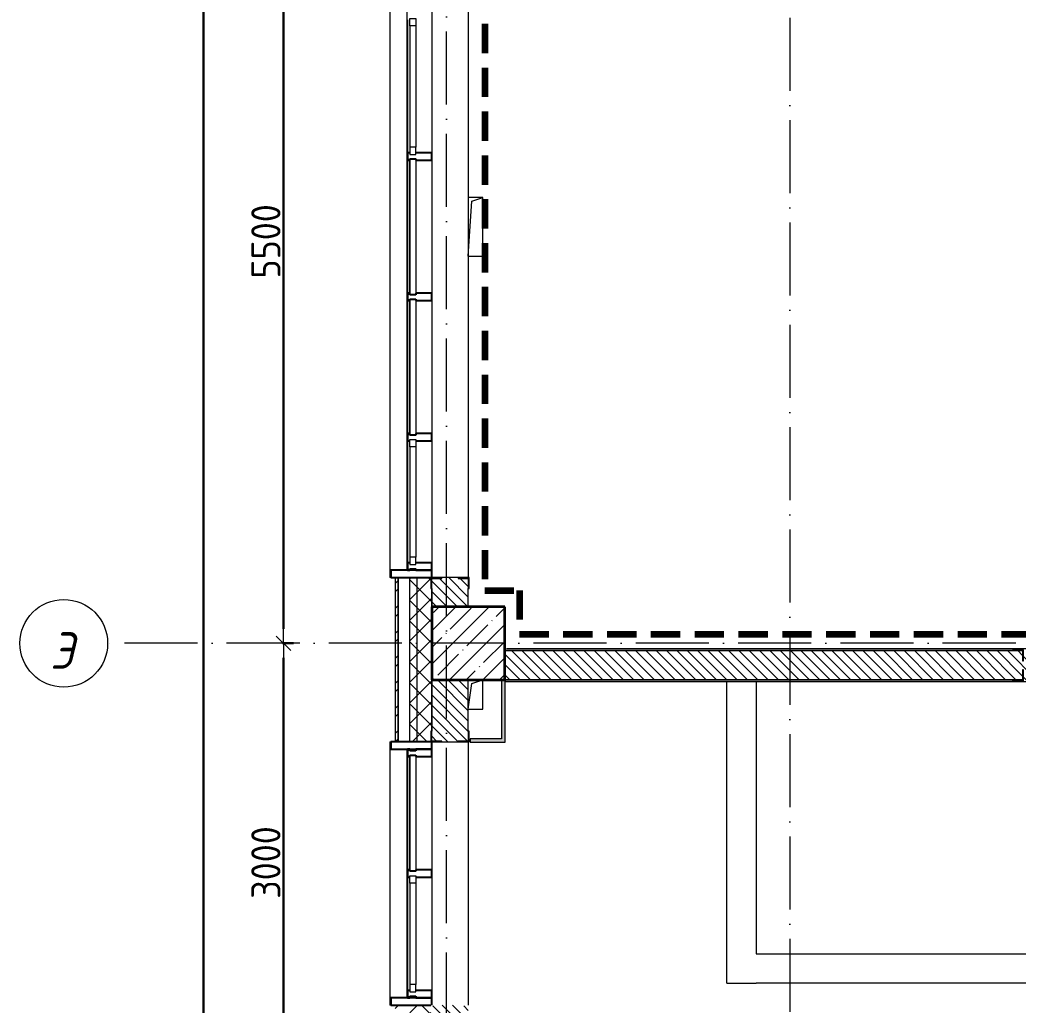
# Model space of a CAD drawing. Header units: millimetres. Extents: x -12989 to 629078, y -109036 to 555275.
# Drawn here: x -12989 to -6158, y -68390 to -61650 of the extents above; entities that cross this region are included whole.
import ezdxf

# ---------------------------------------------------------------- set-up
doc = ezdxf.new("R2010")
doc.units = ezdxf.units.MM
for name, pattern in [('01 Штриховая _2 мм_', [300, 200, -100]), ('50_200_ШТРИХ_1Т_ш5_п1_п1_', [700, 500, -100, 0, -100]), ('Штрих короткий', [300, 150, -150]), ('Штриховая _2 мм - 1 мм_', [300, 200, -100])]:
    doc.linetypes.add(name, pattern=pattern)
for name, color, linetype, lineweight in [('4 -стяжа', 7, 'Continuous', 30), ('Импосты витража', 7, 'Continuous', 9), ('Импосты витража-1', 7, 'Continuous', 25), ('Каркас_Импост', 7, 'Continuous', 13), ('Каркас_Импост-1', 7, 'Continuous', 9), ('Несущие колонны', 7, 'Continuous', 9), ('Несущие колонны-1', 7, 'Continuous', 35), ('Обобщенные модели', 7, 'Continuous', 9), ('Общие ребра', 7, 'Continuous', 9), ('Окна', 7, 'Continuous', 9), ('Оси', 7, 'Continuous', 9), ('Оси-1', 7, 'Continuous', 20), ('Оси-2', 7, '50_200_ШТРИХ_1Т_ш5_п1_п1_', 9), ('Остекление-1', 7, 'Continuous', 9), ('Перемычка-1', 7, 'Штрих короткий', 9), ('Размеры', 7, 'Continuous', 15), ('Стены', 7, 'Continuous', 9), ('Стены-1', 7, 'Continuous', 13), ('Штриховка разреза-1', 7, 'Continuous', 9)]:
    doc.layers.add(name, color=color, linetype=linetype, lineweight=lineweight)
for name, color, linetype, lineweight, true_color in [('СТ-1_1', 7, 'Штриховая _2 мм - 1 мм_', 90, 0x888888), ('СТ-1_13', 7, '01 Штриховая _2 мм_', 90, 0xd5d3c7), ('Штриховка разреза-4', 1, 'Continuous', 9, 0xff0000)]:
    doc.layers.add(name, color=color, linetype=linetype, lineweight=lineweight, true_color=true_color)
doc.layers.get('4 -стяжа').off()
doc.styles.add('ISOCPEUR_I_1', font='isocpeui.ttf', dxfattribs={"width": 0.85, "height": 2.5})
doc.styles.add('СПДС', font='isocpeur.ttf', dxfattribs={"width": 0.9})
doc.dimstyles.new('Размера А3', dxfattribs={"dimtxt": 200, "dimasz": 100, "dimexe": 70, "dimexo": 100, "dimgap": 20, "dimtad": 1, "dimdec": 0, "dimrnd": 10, "dimzin": 0, "dimdsep": 46, "dimtxsty": 'СПДС', "dimblk": 'ARROWHEAD_6', "dimcen": 1, "dimclrd": 256, "dimclre": 256, "dimclrt": 256, "dimazin": 0, "dimtfac": 1, "dimtdec": 0, "dimtmove": 2, "dimatfit": 3, "dimfxl": 1, "dimtolj": 1, "dimtzin": 0, "dimarcsym": 0})
pattern_1 = [(135, (0, 0), (-35.35534, -35.35534), [])]
pattern_2 = [(45, (0, 0), (-70.71068, 70.71068), []), (135, (0, 0), (-70.71068, -70.71068), [])]

# ---------------------------------------------------------------- blocks, each defined once
blk = doc.blocks.new('Ось сетки - Круг_Ø6_00__ISO-2_5_0_9K_-16731441-АИ2_02_План отделки стен 2-го этажа _Часть 2_')
at = {"layer": 'Оси-1'}
blk.add_circle((0, 0), 3, dxfattribs=at)
blk = doc.blocks.new('ARROWHEAD_6')
at = {"color": 0, "linetype": 'Continuous'}
for p, q in [((0, 0), (-1, 0)), ((-0.5, -0.5), (0.5, 0.5))]:
    blk.add_line(p, q, dxfattribs=at)
blk = doc.blocks.new('*D683')
at = {"layer": 'Defpoints', "color": 0, "transparency": 16777216}
for p in [(-11291.7, -65915.3), (-11185.6, -65915.3), (-11291.7, -68915.3)]:
    blk.add_point(p, dxfattribs=at)
at = {"layer": 'Размеры', "lineweight": -2, "transparency": 16777216}
for p, q in [((-11191.7, -65915.3), (-11115.6, -65915.3)), ((-11185.6, -68815.3), (-11185.6, -66015.3)), ((-11191.7, -68915.3), (-11115.6, -68915.3))]:
    blk.add_line(p, q, dxfattribs=at)
at = {"layer": 'Размеры', "lineweight": -2, "transparency": 16777216, "xscale": 100, "yscale": 100, "zscale": 100}
for p, rotation in [((-11185.6, -65915.3), 90), ((-11185.6, -68915.3), 270)]:
    blk.add_blockref('ARROWHEAD_6', p, dxfattribs=dict(at, rotation=rotation))
at = {"layer": 'Размеры', "transparency": 16777216, "insert": (-11305.6, -67415.3), "char_height": 200, "width": 2.488, "attachment_point": 5, "rotation": 90, "style": 'СПДС'}
blk.add_mtext('\\A1;3000', dxfattribs=at)
blk = doc.blocks.new('*D684')
at = {"layer": 'Defpoints', "color": 0, "transparency": 16777216}
for p in [(-11291.7, -60415.3), (-11185.6, -60415.3), (-11291.7, -65915.3)]:
    blk.add_point(p, dxfattribs=at)
at = {"layer": 'Размеры', "lineweight": -2, "transparency": 16777216}
for p, q in [((-11191.7, -60415.3), (-11115.6, -60415.3)), ((-11185.6, -65815.3), (-11185.6, -60515.3)), ((-11191.7, -65915.3), (-11115.6, -65915.3))]:
    blk.add_line(p, q, dxfattribs=at)
at = {"layer": 'Размеры', "lineweight": -2, "transparency": 16777216, "xscale": 100, "yscale": 100, "zscale": 100}
for p, rotation in [((-11185.6, -60415.3), 90), ((-11185.6, -65915.3), 270)]:
    blk.add_blockref('ARROWHEAD_6', p, dxfattribs=dict(at, rotation=rotation))
at = {"layer": 'Размеры', "transparency": 16777216, "insert": (-11305.6, -63165.3), "char_height": 200, "width": 2.488, "attachment_point": 5, "rotation": 90, "style": 'СПДС'}
blk.add_mtext('\\A1;5500', dxfattribs=at)
blk = doc.blocks.new('*D686')
at = {"layer": 'Defpoints', "color": 0, "transparency": 16777216}
for p in [(-11838.1, -56765.3), (-11732, -56765.3), (-11838.1, -106215.3)]:
    blk.add_point(p, dxfattribs=at)
at = {"layer": 'Размеры', "lineweight": -2, "transparency": 16777216}
for p, q in [((-11738.1, -56765.3), (-11662, -56765.3)), ((-11732, -106115.3), (-11732, -56865.3)), ((-11738.1, -106215.3), (-11662, -106215.3))]:
    blk.add_line(p, q, dxfattribs=at)
at = {"layer": 'Размеры', "lineweight": -2, "transparency": 16777216, "xscale": 100, "yscale": 100, "zscale": 100}
for p, rotation in [((-11732, -56765.3), 90), ((-11732, -106215.3), 270)]:
    blk.add_blockref('ARROWHEAD_6', p, dxfattribs=dict(at, rotation=rotation))
at = {"layer": 'Размеры', "transparency": 16777216, "insert": (-11852, -81490.3), "char_height": 200, "width": 3.261, "attachment_point": 5, "rotation": 90, "style": 'СПДС'}
blk.add_mtext('\\A1;49450', dxfattribs=at)
blk = doc.blocks.new('BSC_Колонна _Прямоугольная - 500х500-V112-АИ2_02_План отделки стен 2-го этажа _Часть 2_')
at = {"layer": 'Несущие колонны'}
h = blk.add_hatch(dxfattribs=at)
h.set_pattern_fill('FP_111', color=256, style=0, pattern_type=2)
h.set_pattern_definition([(45, (-150, -40300), (-114.04925, 114.04925), []), (45, (-35.95, -40300), (-114.04925, 114.04925), [201.613, -40.323, 3.353, -36.97])])
h.paths.add_polyline_path([(-250, -250), (250, -250), (250, 250), (-250, 250), (-250, -73.4)], flags=0)
at = {"layer": 'Несущие колонны-1'}
for p, q in [((250, 250), (-250, 250)), ((-250, 250), (-250, -250)), ((250, -250), (250, 250)), ((-250, -250), (250, -250))]:
    blk.add_line(p, q, dxfattribs=at)
blk = doc.blocks.new('Проем_Дверь_Прямоугольный - 4800х2700h_оконные проемы-26053820-АИ2_02_План отделки стен 2-го этажа _Часть 2_')
at = {"layer": 'Перемычка-1'}
for p, q in [((2400, 125), (-2400, 125)), ((2400, -125), (-2400, -125))]:
    blk.add_line(p, q, dxfattribs=at)
blk = doc.blocks.new('PNS_Панель прямоугольная2 - Нр_Стекло - 40мм-26243474-АИ2_02_План отделки стен 2-го этажа _Часть 2_')
at = {"layer": 'Каркас_Импост'}
for p, q in [((-397.5, 0), (-397.5, 40)), ((-397.5, 40), (-347.5, 40)), ((-347.5, 40), (-347.5, 0)), ((397.5, 40), (347.5, 40)), ((347.5, 40), (347.5, 0)), ((397.5, 0), (397.5, 40)), ((-347.5, 0), (-397.5, 0)), ((347.5, 0), (397.5, 0))]:
    blk.add_line(p, q, dxfattribs=at)
at = {"layer": 'Каркас_Импост-1'}
for p, q in [((-347.5, 40), (347.5, 40)), ((-347.5, 0), (347.5, 0))]:
    blk.add_line(p, q, dxfattribs=at)
blk = doc.blocks.new('Прямоугольный импост - Импост структурный с накладкой - 150мм-25647633-АИ2_02_План отделки стен 2-го этажа _Часть 2_')
at = {"layer": 'Импосты витража-1'}
for p, q in [((-25, 0), (-25, 17)), ((-25, 17), (25, 17)), ((-15, 0), (-25, 0)), ((-15, -40), (-15, 0)), ((25, 17), (25, 0)), ((-25, -150), (-25, -40)), ((-25, -40), (-15, -40)), ((25, -40), (25, -150)), ((25, -150), (-25, -150))]:
    blk.add_line(p, q, dxfattribs=at)
blk = doc.blocks.new('Прямоугольный импост - Импост структурный с накладкой - 150мм-25647642-АИ2_02_План отделки стен 2-го этажа _Часть 2_')
at = {"layer": 'Импосты витража'}
for p, q in [((42475, -100), (43250, -100)), ((42475, -267), (43250, -267))]:
    blk.add_line(p, q, dxfattribs=at)
blk = doc.blocks.new('Прямоугольный импост - Импост структурный с накладкой - 150мм-V150-АИ2_02_План отделки стен 2-го этажа _Часть 2_')
at = {"layer": 'Импосты витража-1'}
for p, q in [((-25, 0), (-25, 17)), ((-25, 17), (25, 17)), ((25, 0), (15, 0)), ((15, 0), (15, -40)), ((25, 17), (25, 0)), ((-25, -150), (-25, -40)), ((15, -40), (25, -40)), ((25, -40), (25, -150)), ((25, -150), (-25, -150))]:
    blk.add_line(p, q, dxfattribs=at)
blk = doc.blocks.new('PNS_Панель прямоугольная1 - Нр_Стекло - 40мм-25259299-АИ2_02_План отделки стен 2-го этажа _Часть 2_')
at = {"layer": 'Остекление-1'}
for p, q in [((-387.5, 40), (387.5, 40)), ((-397.5, 0), (397.5, 0)), ((387.5, 0), (-387.5, 0))]:
    blk.add_line(p, q, dxfattribs=at)
blk = doc.blocks.new('Прямоугольный импост - Импост структурный с накладкой - 150мм-25647644-АИ2_02_План отделки стен 2-го этажа _Часть 2_')
at = {"layer": 'Импосты витража-1'}
for p, q in [((-25, 0), (-25, 17)), ((-25, 17), (25, 17)), ((-15, 0), (-25, 0)), ((-15, -40), (-15, 0)), ((25, 0), (15, 0)), ((15, 0), (15, -40)), ((25, 17), (25, 0)), ((-25, -150), (-25, -40)), ((-25, -40), (-15, -40)), ((15, -40), (25, -40)), ((25, -40), (25, -150)), ((25, -150), (-25, -150))]:
    blk.add_line(p, q, dxfattribs=at)
blk = doc.blocks.new('Прямоугольный импост - Откос НВФ_50х280 мм-25993834-АИ2_02_План отделки стен 2-го этажа _Часть 2_')
at = {"layer": 'Импосты витража-1'}
for p, q in [((-50, 130), (0, 130)), ((-50, -150), (-50, 130)), ((0, 130), (0, -144)), ((0, -150), (-50, -150))]:
    blk.add_line(p, q, dxfattribs=at)
blk = doc.blocks.new('Прямоугольный импост - Откос НВФ_50х280 мм-25993838-АИ2_02_План отделки стен 2-го этажа _Часть 2_')
at = {"layer": 'Импосты витража-1'}
for p, q in [((0, 130), (-50, 130)), ((-50, 130), (-50, -150)), ((0, -144), (0, 130)), ((-50, -150), (0, -150))]:
    blk.add_line(p, q, dxfattribs=at)
blk = doc.blocks.new('Проем_Дверь_Прямоугольный - 1800х2700h_оконные проемы-25805030-АИ2_02_План отделки стен 2-го этажа _Часть 2_')
at = {"layer": 'Перемычка-1'}
for p, q in [((900, 125), (-900, 125)), ((900, -125), (-900, -125))]:
    blk.add_line(p, q, dxfattribs=at)
blk = doc.blocks.new('Фахверк_СКБ_Уголок - 250_2700-27497298-АИ2_02_План отделки стен 2-го этажа _Часть 2_')
at = {"layer": 'Обобщенные модели'}
for p, q in [((200, 181), (125, 181)), ((125, 181), (125, 106)), ((131, 106), (131, 175)), ((131, 175), (200, 175)), ((200, 175), (200, 181)), ((125, 106), (131, 106)), ((131, -6), (125, -6)), ((125, -6), (125, -81)), ((131, -75), (131, -6)), ((125, -81), (200, -81)), ((200, -75), (131, -75)), ((200, -81), (200, -75))]:
    blk.add_line(p, q, dxfattribs=at)
blk = doc.blocks.new('PNS_Панель прямоугольная2 - Нр_Стекло - 40мм-28151954-АИ2_02_План отделки стен 2-го этажа _Часть 2_')
at = {"layer": 'Каркас_Импост'}
for p, q in [((-465, 0), (-465, 40)), ((-465, 40), (-415, 40)), ((-415, 40), (-415, 0)), ((465, 40), (415, 40)), ((415, 40), (415, 0)), ((465, 0), (465, 40)), ((-415, 0), (-465, 0)), ((415, 0), (465, 0))]:
    blk.add_line(p, q, dxfattribs=at)
at = {"layer": 'Каркас_Импост-1'}
for p, q in [((-415, 40), (415, 40)), ((-415, 0), (415, 0))]:
    blk.add_line(p, q, dxfattribs=at)
blk = doc.blocks.new('PNS_Панель прямоугольная1 - Нр_Стекло - 40мм-25328009-АИ2_02_План отделки стен 2-го этажа _Часть 2_')
at = {"layer": 'Остекление-1'}
for p, q in [((-455, 40), (455, 40)), ((-465, 0), (465, 0)), ((455, 0), (-455, 0))]:
    blk.add_line(p, q, dxfattribs=at)
blk = doc.blocks.new('PNS_Панель прямоугольная2 - Нр_Стекло - 40мм-28855703-АИ2_02_План отделки стен 2-го этажа _Часть 2_')
at = {"layer": 'Каркас_Импост'}
for p, q in [((-427.5, 0), (-427.5, 40)), ((-427.5, 40), (-377.5, 40)), ((-377.5, 40), (-377.5, 0)), ((427.5, 40), (377.5, 40)), ((377.5, 40), (377.5, 0)), ((427.5, 0), (427.5, 40)), ((-377.5, 0), (-427.5, 0)), ((377.5, 0), (427.5, 0))]:
    blk.add_line(p, q, dxfattribs=at)
at = {"layer": 'Каркас_Импост-1'}
for p, q in [((-377.5, 40), (377.5, 40)), ((-377.5, 0), (377.5, 0))]:
    blk.add_line(p, q, dxfattribs=at)
blk = doc.blocks.new('Прямоугольный импост - Импост структурный с накладкой - 150мм-28072245-АИ2_02_План отделки стен 2-го этажа _Часть 2_')
at = {"layer": 'Импосты витража'}
for p, q in [((57535, -100), (58445, -100)), ((57535, -267), (58445, -267))]:
    blk.add_line(p, q, dxfattribs=at)
blk = doc.blocks.new('Прямоугольный импост - Импост структурный с накладкой - 150мм-28072255-АИ2_02_План отделки стен 2-го этажа _Часть 2_')
at = {"layer": 'Импосты витража'}
for p, q in [((56650, -100), (57485, -100)), ((56650, -267), (57485, -267))]:
    blk.add_line(p, q, dxfattribs=at)
blk = doc.blocks.new('Прямоугольный импост - Импост структурный с накладкой - 150мм-V180-АИ2_02_План отделки стен 2-го этажа _Часть 2_')
at = {"layer": 'Импосты витража-1'}
for p, q in [((-25, 0), (-25, 17)), ((-25, 17), (25, 17)), ((25, 0), (15, 0)), ((15, 0), (15, -40)), ((25, 17), (25, 0)), ((-25, -150), (-25, -40)), ((15, -40), (25, -40)), ((25, -40), (25, -150)), ((25, -150), (-25, -150))]:
    blk.add_line(p, q, dxfattribs=at)
blk = doc.blocks.new('Прямоугольный импост - Импост структурный с накладкой - 150мм-28072285-АИ2_02_План отделки стен 2-го этажа _Часть 2_')
at = {"layer": 'Импосты витража-1'}
for p, q in [((-25, 0), (-25, 17)), ((-25, 17), (25, 17)), ((-15, 0), (-25, 0)), ((-15, -40), (-15, 0)), ((25, 0), (15, 0)), ((15, 0), (15, -40)), ((25, 17), (25, 0)), ((-25, -150), (-25, -40)), ((-25, -40), (-15, -40)), ((15, -40), (25, -40)), ((25, -40), (25, -150)), ((25, -150), (-25, -150))]:
    blk.add_line(p, q, dxfattribs=at)
blk = doc.blocks.new('Прямоугольный импост - Импост структурный с накладкой - 150мм-V179-АИ2_02_План отделки стен 2-го этажа _Часть 2_')
at = {"layer": 'Импосты витража-1'}
for p, q in [((-25, 0), (-25, 17)), ((-25, 17), (25, 17)), ((-15, 0), (-25, 0)), ((-15, -40), (-15, 0)), ((25, 17), (25, 0)), ((-25, -150), (-25, -40)), ((-25, -40), (-15, -40)), ((25, -40), (25, -150)), ((25, -150), (-25, -150))]:
    blk.add_line(p, q, dxfattribs=at)
blk = doc.blocks.new('Фахверк_СКБ_Уголок - 200_3550-28267367-АИ2_02_План отделки стен 2-го этажа _Часть 2_')
at = {"layer": 'Обобщенные модели'}
for p, q in [((200, 156), (125, 156)), ((125, 156), (125, 81)), ((131, 81), (131, 150)), ((131, 150), (200, 150)), ((200, 150), (200, 156)), ((125, 81), (131, 81)), ((131, 19), (125, 19)), ((125, 19), (125, -56)), ((131, -50), (131, 19)), ((125, -56), (200, -56)), ((200, -50), (131, -50)), ((200, -56), (200, -50))]:
    blk.add_line(p, q, dxfattribs=at)
blk = doc.blocks.new('AR_Отверстие прямоугольное _в плите_ - AR_Отверстие прямоугольное _в плите_-30510733-АИ2_02_План отделки стен 2-го этажа _Часть 2_')
at = {"layer": 'Обобщенные модели'}
for p, q in [((-50, -100), (-25, 75)), ((-25, 75), (50, 100)), ((50, -100), (50, 100)), ((-50, -100), (50, -100))]:
    blk.add_line(p, q, dxfattribs=at)
blk = doc.blocks.new('AR_Отверстие прямоугольное _в плите_ - AR_Отверстие прямоугольное _в плите_-V215-АИ2_02_План отделки стен 2-го этажа _Часть 2_')
at = {"layer": 'Обобщенные модели'}
for p, q in [((50, 200), (-50, 200)), ((-50, -200), (-25, 175)), ((-25, 175), (50, 200)), ((50, -200), (50, 200)), ((-50, -200), (50, -200))]:
    blk.add_line(p, q, dxfattribs=at)
blk = doc.blocks.new('Отлив_СКБ - Отлив витража_120_НВФ-31886035-АИ2_02_План отделки стен 2-го этажа _Часть 2_')
at = {"layer": 'Окна'}
for p, q in [((0, 113), (0, 120)), ((4800, 120), (0, 120)), ((4800, 120), (4800, 113)), ((50, 2), (4750, 2))]:
    blk.add_line(p, q, dxfattribs=at)
blk = doc.blocks.new('Отлив_СКБ - Отлив витража_120_НВФ-31885689-АИ2_02_План отделки стен 2-го этажа _Часть 2_')
at = {"layer": 'Окна'}
for p, q in [((0, 113), (0, 120)), ((1800, 120), (0, 120)), ((1800, 120), (1800, 113)), ((50, 2), (1750, 2))]:
    blk.add_line(p, q, dxfattribs=at)
blk = doc.blocks.new('0125-Р-ОО-Ш2-АР-о_23_10_2024_rvt-1-АИ2_02_План отделки стен 2-го этажа _Часть 2_')
at = {"layer": 'Штриховка разреза-1'}
h = blk.add_hatch(dxfattribs=at)
h.set_pattern_fill('FP_80', color=256, style=0, pattern_type=2)
h.set_pattern_definition([(45, (0, 0), (-85.5366, 85.5366), []), (45, (57.02, 0), (-85.5366, 85.5366), [])])
h.paths.add_polyline_path([(-330, 33880), (-330, 34900), (-350, 34900), (-350, 33880)], flags=0)
h.paths.add_polyline_path([(-330, 36700), (-330, 37825), (-350, 37825), (-350, 36700)], flags=0)
h.paths.add_polyline_path([(-330, 39625), (-330, 40750), (-350, 40750), (-350, 39625)], flags=0)
h.paths.add_polyline_path([(-330, 45550), (-330, 46750), (-350, 46750), (-350, 45550)], flags=0)
h.paths.add_polyline_path([(-350, 48550), (-330, 48550), (-330, 49800), (-350, 49800), (-350, 49467)], flags=0)
h = blk.add_hatch(dxfattribs=at)
h.set_pattern_fill('FP_81', color=256, style=0, pattern_type=2)
h.set_pattern_definition(pattern_2)
h.paths.add_polyline_path([(-200, 34050), (-200, 34900), (-250, 34900), (-250, 34050)], flags=0)
h.paths.add_polyline_path([(-200, 36700), (-200, 37825), (-250, 37825), (-250, 36700)], flags=0)
h.paths.add_polyline_path([(-200, 39625), (-200, 40750), (-250, 40750), (-250, 39625)], flags=0)
h.paths.add_polyline_path([(-200, 45550), (-200, 46750), (-250, 46750), (-250, 45550)], flags=0)
h.paths.add_polyline_path([(-200, 48550), (-200, 49700), (-250, 49700), (-250, 48550)], flags=0)
h = blk.add_hatch(dxfattribs=at)
h.set_pattern_fill('FP_81', color=256, style=0, pattern_type=2)
h.set_pattern_definition(pattern_2)
h.paths.add_polyline_path([(-100, 34050), (-100, 34825), (-106, 34825), (-106, 34900), (-200, 34900), (-200, 34050)], flags=0)
h.paths.add_polyline_path([(-106, 36700), (-106, 36775), (-100, 36775), (-100, 37750), (-106, 37750), (-106, 37825), (-200, 37825), (-200, 36700)], flags=0)
h.paths.add_polyline_path([(-200, 39625), (-106, 39625), (-106, 39700), (-100, 39700), (-100, 40675), (-106, 40675), (-106, 40750), (-200, 40750), (-200, 39631)], flags=0)
h.paths.add_polyline_path([(-100, 45550), (-100, 46675), (-106, 46675), (-106, 46750), (-200, 46750), (-200, 45550)], flags=0)
h.paths.add_polyline_path([(-106, 48550), (-106, 48625), (-100, 48625), (-100, 49650), (-200, 49650), (-200, 48550)], flags=0)
h = blk.add_hatch(dxfattribs=at)
h.set_pattern_fill('FP_2', color=256, style=0, pattern_type=2)
h.set_pattern_definition(pattern_1)
h.paths.add_polyline_path([(149.3, 40550), (150, 40550), (149.3, 40744), (81, 40744), (81, 40750), (-31, 40750), (-31, 40744), (-100, 40744), (-100, 40550)], flags=0)
h = blk.add_hatch(dxfattribs=at)
h.set_pattern_fill('FP_2', color=256, style=0, pattern_type=2)
h.set_pattern_definition(pattern_1)
h.paths.add_polyline_path([(7450, 40050), (7450, 40250), (3950, 40250), (3950, 40181), (3944, 40181), (3944, 40250), (400, 40250), (400, 40050), (3944, 40050), (3944, 40119), (3950, 40119), (3950, 40050), (5275.2, 40050)], flags=0)
h = blk.add_hatch(dxfattribs=at)
h.set_pattern_fill('FP_2', color=256, style=0, pattern_type=2)
h.set_pattern_definition(pattern_1)
h.paths.add_polyline_path([(150, 37550), (150, 37819), (81, 37819), (81, 37825), (-31, 37825), (-31, 37819), (-100, 37819), (-100, 37550)], flags=0)
h.paths.add_polyline_path([(-31, 39625), (81, 39625), (81, 39631), (150, 39631), (149.3, 40050), (-100, 40050), (-100, 39631), (-31, 39631)], flags=0)
at = {"layer": 'Общие ребра'}
for p, q in [((-330, 40750), (-330, 39625)), ((-330, 39625), (-330, 40750)), ((-250, 39625), (-250, 40750)), ((-200, 39625), (-200, 40750)), ((-100, 40675), (-100, 40550)), ((-100, 40550), (-100, 40675)), ((-100, 40050), (-100, 39700)), ((-100, 39700), (-100, 40050))]:
    blk.add_line(p, q, dxfattribs=at)
at = {"layer": 'Стены'}
for p, q in [((150, 45550), (150, 40750)), ((1920, 37975), (1920, 40037.7)), ((2120, 40037.7), (2120, 38175)), ((150, 39625), (150, 37825)), ((2120, 38175), (7200, 38175)), ((1920, 37975), (2120, 37975)), ((7200, 37975), (2120, 37975))]:
    blk.add_line(p, q, dxfattribs=at)
at = {"layer": 'Стены-1'}
for p, q in [((-350, 40750), (-350, 39625)), ((-330, 40750), (-350, 40750)), ((-106, 40750), (-330, 40750)), ((81, 40750), (-31, 40750)), ((150, 40550), (150, 40675)), ((3875, 40250), (400, 40250)), ((150, 39700), (150, 40050)), ((400, 40050), (3875, 40050)), ((-350, 39625), (-330, 39625)), ((-330, 39625), (-106, 39625)), ((-31, 39625), (81, 39625))]:
    blk.add_line(p, q, dxfattribs=at)
for name, p, rotation in [('Отлив_СКБ - Отлив витража_120_НВФ-31886035-АИ2_02_План отделки стен 2-го этажа _Часть 2_', (-267, 40750), 90), ('Проем_Дверь_Прямоугольный - 4800х2700h_оконные проемы-26053820-АИ2_02_План отделки стен 2-го этажа _Часть 2_', (25, 43150), 89.99999999999991), ('Прямоугольный импост - Импост структурный с накладкой - 150мм-28072245-АИ2_02_План отделки стен 2-го этажа _Часть 2_', (0, 102100), 270.0000000000001), ('PNS_Панель прямоугольная2 - Нр_Стекло - 40мм-28151954-АИ2_02_План отделки стен 2-го этажа _Часть 2_', (-250, 44110), 269.9999999999987), ('Прямоугольный импост - Импост структурный с накладкой - 150мм-28072245-АИ2_02_План отделки стен 2-го этажа _Часть 2_', (0, 101140), 270.0000000000001), ('PNS_Панель прямоугольная1 - Нр_Стекло - 40мм-25328009-АИ2_02_План отделки стен 2-го этажа _Часть 2_', (-250, 43150), 269.9999999999987), ('Прямоугольный импост - Импост структурный с накладкой - 150мм-28072245-АИ2_02_План отделки стен 2-го этажа _Часть 2_', (0, 100180), 270.0000000000001), ('PNS_Панель прямоугольная1 - Нр_Стекло - 40мм-25328009-АИ2_02_План отделки стен 2-го этажа _Часть 2_', (-250, 42190), 269.9999999999987), ('Прямоугольный импост - Импост структурный с накладкой - 150мм-28072255-АИ2_02_План отделки стен 2-го этажа _Часть 2_', (0, 98335), 270.0000000000001), ('PNS_Панель прямоугольная2 - Нр_Стекло - 40мм-28855703-АИ2_02_План отделки стен 2-го этажа _Часть 2_', (-250, 41267.5), 269.9999999999987), ('Фахверк_СКБ_Уголок - 250_2700-27497298-АИ2_02_План отделки стен 2-го этажа _Часть 2_', (-25, 40875), 269.9999999999999), ('Фахверк_СКБ_Уголок - 200_3550-28267367-АИ2_02_План отделки стен 2-го этажа _Часть 2_', (4075, 40200), 180), ('Фахверк_СКБ_Уголок - 250_2700-27497298-АИ2_02_План отделки стен 2-го этажа _Часть 2_', (75, 39500), 89.99999999999991), ('Отлив_СКБ - Отлив витража_120_НВФ-31885689-АИ2_02_План отделки стен 2-го этажа _Часть 2_', (-267, 37825), 90), ('Прямоугольный импост - Откос НВФ_50х280 мм-25993838-АИ2_02_План отделки стен 2-го этажа _Часть 2_', (-250, 39625), 89.99999999999773), ('Проем_Дверь_Прямоугольный - 1800х2700h_оконные проемы-25805030-АИ2_02_План отделки стен 2-го этажа _Часть 2_', (25, 38725), 89.99999999999991), ('Прямоугольный импост - Импост структурный с накладкой - 150мм-25647642-АИ2_02_План отделки стен 2-го этажа _Часть 2_', (0, 82000), 270.0000000000001), ('PNS_Панель прямоугольная1 - Нр_Стекло - 40мм-25259299-АИ2_02_План отделки стен 2-го этажа _Часть 2_', (-250, 39137.5), 269.9999999999977), ('Прямоугольный импост - Импост структурный с накладкой - 150мм-25647642-АИ2_02_План отделки стен 2-го этажа _Часть 2_', (0, 81175), 270.0000000000001), ('PNS_Панель прямоугольная2 - Нр_Стекло - 40мм-26243474-АИ2_02_План отделки стен 2-го этажа _Часть 2_', (-250, 38312.5), 269.9999999999977)]:
    blk.add_blockref(name, p, dxfattribs=dict(rotation=rotation))
at = {"extrusion": (0, 0, -1)}
for name, p, rotation in [('Прямоугольный импост - Импост структурный с накладкой - 150мм-V180-АИ2_02_План отделки стен 2-го этажа _Часть 2_', (250, 43630), 270.0000000000013), ('Прямоугольный импост - Импост структурный с накладкой - 150мм-28072285-АИ2_02_План отделки стен 2-го этажа _Часть 2_', (250, 42670), 270.0000000000013), ('Прямоугольный импост - Импост структурный с накладкой - 150мм-V179-АИ2_02_План отделки стен 2-го этажа _Часть 2_', (250, 41710), 270.0000000000013), ('Прямоугольный импост - Откос НВФ_50х280 мм-25993834-АИ2_02_План отделки стен 2-го этажа _Часть 2_', (250, 40750), 270.0000000000013), ('Прямоугольный импост - Импост структурный с накладкой - 150мм-V180-АИ2_02_План отделки стен 2-го этажа _Часть 2_', (250, 40825), 270.0000000000013), ('Прямоугольный импост - Импост структурный с накладкой - 150мм-25647644-АИ2_02_План отделки стен 2-го этажа _Часть 2_', (250, 39550), 270.0000000000023), ('Прямоугольный импост - Импост структурный с накладкой - 150мм-25647633-АИ2_02_План отделки стен 2-го этажа _Часть 2_', (250, 38725), 270.0000000000023), ('Прямоугольный импост - Импост структурный с накладкой - 150мм-V150-АИ2_02_План отделки стен 2-го этажа _Часть 2_', (250, 37900), 270.0000000000023), ('Прямоугольный импост - Откос НВФ_50х280 мм-25993834-АИ2_02_План отделки стен 2-го этажа _Часть 2_', (250, 37825), 270.0000000000023)]:
    blk.add_blockref(name, p, dxfattribs=dict(at, rotation=rotation))
for name, p in [('AR_Отверстие прямоугольное _в плите_ - AR_Отверстие прямоугольное _в плите_-V215-АИ2_02_План отделки стен 2-го этажа _Часть 2_', (200, 43150)), ('BSC_Колонна _Прямоугольная - 500х500-V112-АИ2_02_План отделки стен 2-го этажа _Часть 2_', (150, 40300)), ('AR_Отверстие прямоугольное _в плите_ - AR_Отверстие прямоугольное _в плите_-30510733-АИ2_02_План отделки стен 2-го этажа _Часть 2_', (200, 39950))]:
    blk.add_blockref(name, p)
blk = doc.blocks.new('2ч2эт')
at = {"layer": 'Штриховка разреза-4'}
for points in [[(-9692.6, -66592.8), (-9667.6, -66592.8), (-9667.6, -66165.6), (-9692.6, -66165.6), (-9692.6, -66567.8)], [(-9692.6, -66592.8), (-9692.6, -66567.8), (-9908.1, -66567.8), (-9908.1, -66592.8)]]:
    blk.add_hatch(color=256, dxfattribs=at).paths.add_polyline_path(points, flags=0)
at = {"layer": 'Общие ребра'}
for p, q in [((-9667.6, -66165.6), (-9667.6, -66177.6)), ((-9908.1, -66567.8), (-9908.1, -66590.3))]:
    blk.add_line(p, q, dxfattribs=at)
at = {"layer": 'СТ-1_1'}
for p, q in [((-9808.1, -60777.3), (-9808.1, -65553.3)), ((-9808.1, -65553.3), (-9570.1, -65553.3)), ((-9570.1, -65553.3), (-9570.1, -65853.3))]:
    blk.add_line(p, q, dxfattribs=at)
at = {"layer": 'СТ-1_13'}
blk.add_line((-9570.1, -65853.3), (-2982.1, -65853.3), dxfattribs=at)
at = {"layer": 'Стены-1'}
for p, q in [((-9670.1, -65965.3), (-6195.1, -65965.3)), ((-2882.1, -65953.3), (-9658.1, -65953.3)), ((-9692.6, -66165.6), (-9692.6, -66567.8)), ((-6195.1, -66165.6), (-9692.6, -66165.6)), ((-9667.6, -66592.8), (-9667.6, -66177.6)), ((-9667.6, -66177.6), (-2882.1, -66177.6)), ((-9692.6, -66567.8), (-9908.1, -66567.8)), ((-9908.1, -66590.3), (-9908.1, -66592.8)), ((-9908.1, -66592.8), (-9667.6, -66592.8))]:
    blk.add_line(p, q, dxfattribs=at)
blk.add_blockref('0125-Р-ОО-Ш2-АР-о_23_10_2024_rvt-1-АИ2_02_План отделки стен 2-го этажа _Часть 2_', (-10070.1, -106215.3))
blk = doc.blocks.new('ось2эт')
at = {"layer": 'Оси-2'}
for p, q in [((-10070.1, -108435.9), (-10070.1, -54635.1)), ((-7720.1, -54635.1), (-7720.1, -108435.9)), ((18329.9, -65915.3), (-12388.8, -65915.3))]:
    blk.add_line(p, q, dxfattribs=at)
at = {"layer": 'Оси-1', "xscale": 99.99999999999993, "yscale": 99.99999999999993, "zscale": 99.99999999999993, "rotation": 89.99999999999982}
blk.add_blockref('Ось сетки - Круг_Ø6_00__ISO-2_5_0_9K_-16731441-АИ2_02_План отделки стен 2-го этажа _Часть 2_', (-12688.8, -65915.3), dxfattribs=at)
at = {"layer": 'Оси', "insert": (-12781.6, -65839.2), "char_height": 250, "width": 223.671, "attachment_point": 1, "style": 'ISOCPEUR_I_1'}
blk.add_mtext('\\fISOCPEUR|b0|i1|c204|p34|;\\W.9;Э', dxfattribs=at)
at = {"layer": 'Размеры'}
for base, p1, p2, picture, middle in [((-11732, -56765.3), (-11838.1, -106215.3), (-11838.1, -56765.3), '*D686', (-11852, -81490.3)), ((-11185.6, -60415.3), (-11291.7, -65915.3), (-11291.7, -60415.3), '*D684', (-11305.6, -63165.3)), ((-11185.6, -65915.3), (-11291.7, -68915.3), (-11291.7, -65915.3), '*D683', (-11305.6, -67415.3))]:
    dim = blk.add_linear_dim(base=base, p1=p1, p2=p2, angle=90, dimstyle='Размера А3', dxfattribs=at)
    dim.commit()
    dim.dimension.update_dxf_attribs({"geometry": picture, "text_midpoint": middle})

msp = doc.modelspace()

# ---------------------------------------------------------------- block references
at = {"layer": '4 -стяжа'}
for name in ['ось2эт', '2ч2эт']:
    msp.add_blockref(name, (0, 0), dxfattribs=at)

doc.saveas('drawing.dxf')
